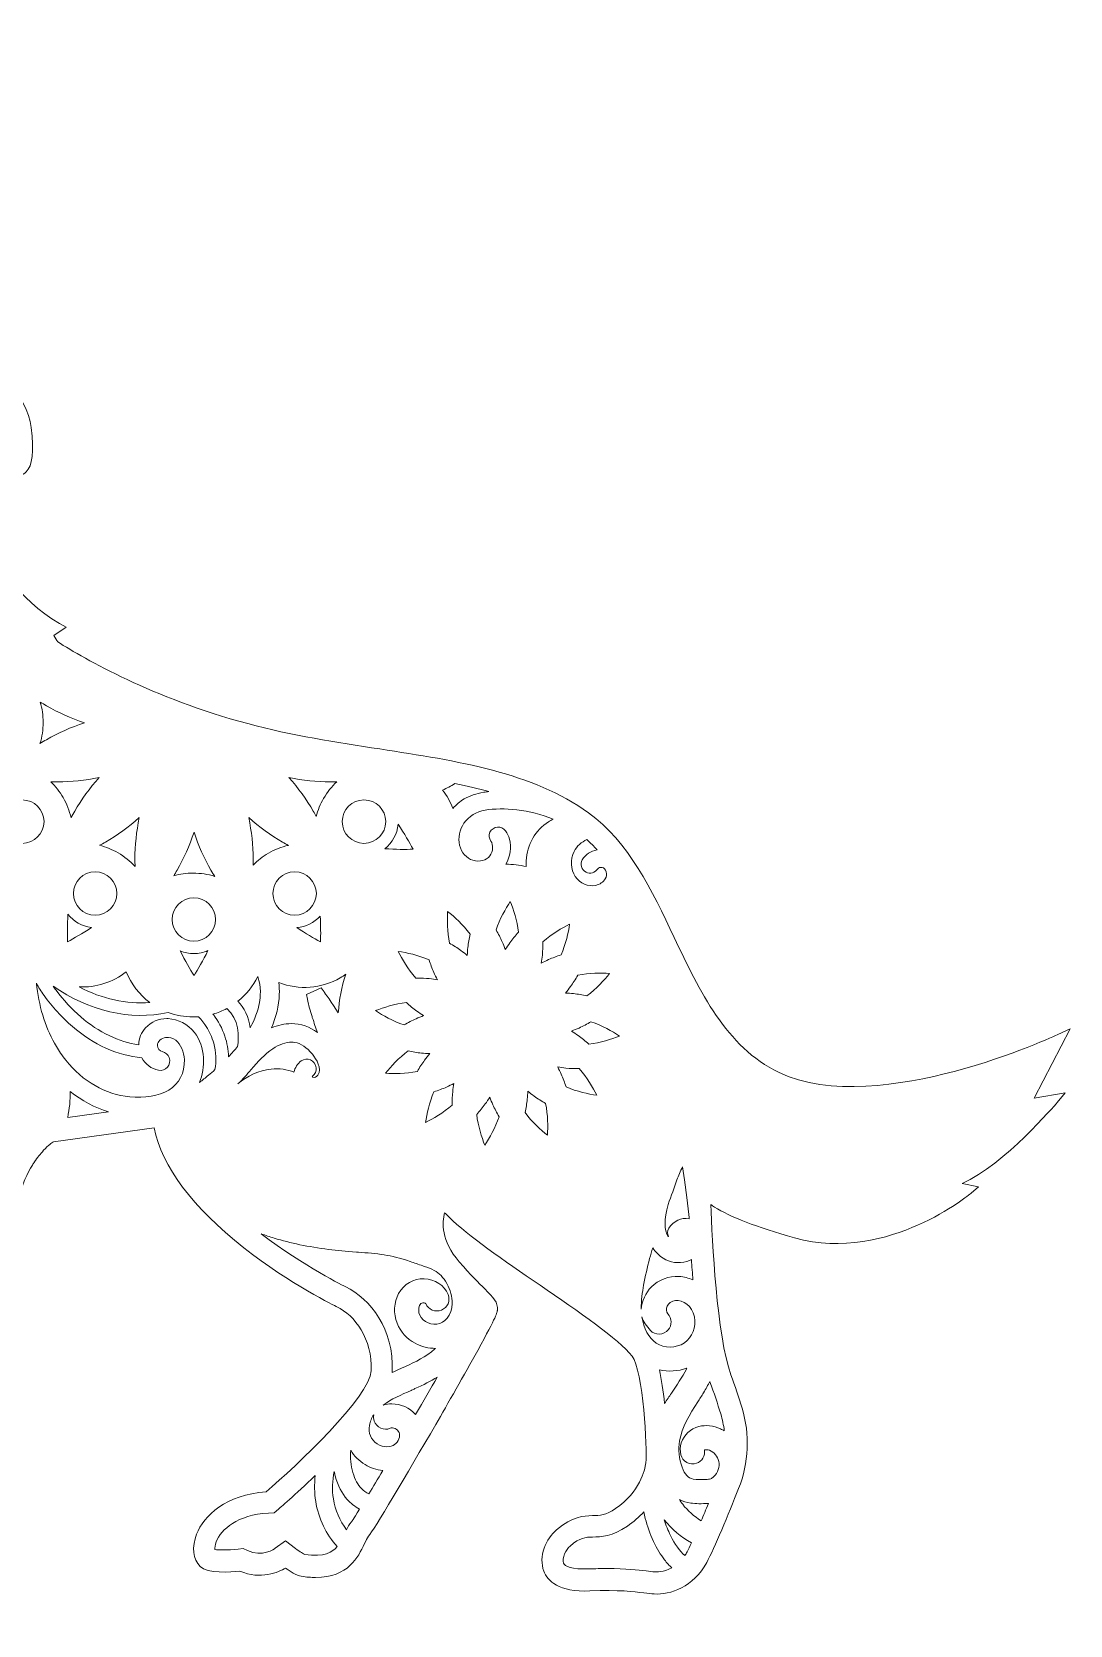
# Model space of a CAD drawing. Header units: millimetres. Extents: x -1097 to 2242, y 80 to 623.
# Drawn here: x 1356 to 1691, y 109 to 623 of the extents above; entities that cross this region are included whole.
import ezdxf

# ---------------------------------------------------------------- set-up
doc = ezdxf.new("R2010")
doc.units = ezdxf.units.MM
doc.header["$MEASUREMENT"] = 0
doc.layers.add('Layer 6', color=7, linetype='Continuous')

msp = doc.modelspace()

# ---------------------------------------------------------------- linework, layer by layer
at = {"layer": 'Layer 6', "lineweight": 0}
for points, knots in [([(1690.78, 301.53), (1690.78, 301.53), (1686.77, 299.65), (1686.77, 299.65), (1686.62, 299.58), (1671.9, 292.69), (1653.46, 287.8), (1636.59, 283.32), (1613.08, 279.64), (1596.86, 287.5), (1579.96, 295.69), (1571.45, 313.64), (1563.21, 330.99), (1556.03, 346.12), (1548.61, 361.77), (1535.62, 371.13), (1517.55, 384.16), (1493.66, 387.82), (1468.36, 391.7), (1454.49, 393.83), (1440.14, 396.03), (1425.84, 399.86), (1395.17, 408.09), (1373.27, 420.72), (1364.68, 426.19), (1364.2, 426.86), (1363.76, 427.56), (1363.37, 428.3), (1363.37, 428.3), (1367.31, 430.99), (1367.31, 430.99), (1367.31, 430.99), (1365.24, 432.18), (1365.24, 432.18), (1351.81, 439.88), (1343.99, 452.54), (1339.57, 463.03), (1339.57, 463.03), (1338.6, 465.44), (1338.6, 465.44), (1338.38, 465.99), (1338.18, 466.53), (1337.99, 467.06), (1334.92, 475.48), (1333.6, 482.96), (1333.08, 486.79), (1337.66, 484.53), (1346.88, 480.11), (1349.92, 479.7), (1351.81, 479.45), (1353.33, 479.88), (1354.44, 480.98), (1356.54, 483.06), (1357.04, 487.46), (1356.06, 495.25), (1354.77, 505.61), (1344.46, 516.05), (1338.29, 522.28), (1337.1, 523.49), (1336.07, 524.53), (1335.37, 525.31), (1333.9, 526.96), (1334.38, 530.95), (1334.99, 536.01), (1335.81, 542.81), (1336.84, 551.28), (1334.21, 560.65), (1333.28, 563.97), (1328.94, 567.8), (1324.35, 571.85), (1321.06, 574.75), (1317.33, 578.04), (1316.86, 579.73), (1316.42, 581.32), (1318.09, 589.55), (1319.43, 596.16), (1322.93, 613.41), (1323.59, 618.65), (1321.23, 620.1), (1316.83, 622.81), (1299.78, 617.2), (1295.8, 615.67), (1290.68, 613.7), (1285.1, 603.87), (1282.48, 597.8), (1282.48, 597.8), (1279.47, 606.66), (1279.47, 606.66), (1279.47, 606.66), (1278.92, 606.94), (1278.92, 606.94), (1278.47, 607.16), (1276.61, 607.84), (1271.58, 607.08), (1265.83, 606.22), (1260.1, 598.6), (1256.98, 587.67), (1255.51, 582.53), (1255.27, 573.77), (1255.03, 565.29), (1254.79, 556.3), (1254.53, 547.01), (1252.83, 542.99), (1252.24, 541.6), (1251.95, 540.56), (1251.69, 539.63), (1250.42, 535.09), (1249.5, 531.82), (1209.49, 488.9), (1198.44, 477.05), (1190.08, 463.57), (1184.63, 448.83), (1180.27, 437.04), (1177.75, 424.42), (1177.15, 411.34), (1176.13, 389.06), (1180.95, 373.34), (1181.15, 372.69), (1181.15, 372.69), (1182.41, 368.66), (1182.41, 368.66), (1182.41, 368.66), (1184.73, 374.46), (1184.73, 374.46), (1187.33, 357.09), (1195.31, 341.58), (1201.92, 331.2), (1209.87, 318.7), (1217.37, 310.96), (1217.69, 310.64), (1217.69, 310.64), (1219.55, 308.74), (1219.55, 308.74), (1219.55, 308.74), (1221.01, 314.4), (1221.01, 314.4), (1226.88, 298.82), (1245.8, 248.94), (1252.11, 235.69), (1255.1, 229.41), (1257.86, 214.81), (1259.7, 195.63), (1261.24, 179.58), (1261.44, 167.34), (1260.94, 164.22), (1250.16, 163.97), (1238.79, 159.42), (1238.17, 147.27), (1237.9, 142.05), (1241.23, 140.65), (1243.9, 139.53), (1245.25, 138.97), (1246.64, 138.38), (1247.72, 137.36), (1253.94, 131.41), (1262.13, 133.39), (1264.28, 134.05), (1270.65, 131.98), (1276.28, 132.4), (1281.04, 135.29), (1281.11, 135.34), (1281.19, 135.38), (1281.26, 135.43), (1278.67, 128.97), (1280.63, 123.09), (1283.41, 119.74), (1285.88, 116.76), (1289.24, 115.34), (1292.25, 115.9), (1296.87, 110.06), (1305.57, 111.96), (1308.79, 112.93), (1309.96, 111.25), (1312.19, 109.32), (1315.43, 109.32), (1315.9, 109.32), (1316.4, 109.37), (1316.91, 109.45), (1323.12, 110.52), (1333.34, 115.97), (1334.34, 126.07), (1335.12, 133.87), (1334.64, 149.72), (1334.21, 163.7), (1333.89, 174.49), (1333.58, 184.67), (1334, 187.54), (1334.77, 192.69), (1340.25, 205.51), (1342.42, 210.44), (1342.65, 210.25), (1342.87, 210.06), (1343.09, 209.86), (1343.11, 209.88), (1343.13, 209.89), (1343.15, 209.9), (1343.15, 209.9), (1345.86, 207.45), (1345.86, 207.45), (1345.86, 207.45), (1346.16, 210.41), (1346.16, 210.41), (1346.18, 210.63), (1348.42, 232.52), (1352.07, 246.87), (1353.21, 251.38), (1354.83, 254.9), (1356.49, 257.61), (1356.7, 257.91), (1356.9, 258.21), (1357.11, 258.51), (1357.09, 258.5), (1357.07, 258.5), (1357.05, 258.5), (1357.56, 259.27), (1358.07, 259.96), (1358.56, 260.59), (1359.1, 261.13), (1359.61, 261.73), (1360.11, 262.38), (1361.6, 263.96), (1362.81, 264.82), (1363.28, 265.13), (1363.28, 265.13), (1395.73, 269.59), (1395.73, 269.59), (1398.25, 257.04), (1407.95, 244.06), (1424.59, 230.97), (1439.63, 219.15), (1454.4, 212), (1454.55, 211.93), (1460.38, 209.13), (1466.05, 201.67), (1465.59, 191.29), (1465.21, 182.8), (1441.43, 160.58), (1431.8, 152.3), (1418.81, 151.33), (1411.7, 144.62), (1409.36, 138.6), (1407.79, 134.55), (1408.23, 130.58), (1410.5, 128.23), (1412.81, 125.84), (1420.44, 126.42), (1423.35, 126.74), (1429.93, 123.78), (1435.79, 126.42), (1438.03, 127.7), (1439.3, 126.79), (1441.59, 125.28), (1443.08, 125.06), (1444.75, 124.81), (1446.27, 124.7), (1447.66, 124.7), (1458.3, 124.7), (1461.42, 131.3), (1463.37, 135.43), (1463.89, 136.52), (1464.33, 137.45), (1464.77, 137.97), (1466.3, 139.78), (1477.2, 158.1), (1486.42, 174.03), (1490.2, 180.56), (1495.61, 189.99), (1499.93, 197.84), (1506.15, 209.16), (1506.22, 210.12), (1506.26, 210.7), (1506.45, 213.48), (1505.12, 214.8), (1502.2, 217.68), (1500.3, 219.56), (1497.7, 222.13), (1494, 226.41), (1488.08, 233.27), (1488.44, 239.15), (1489.29, 242.22), (1489.76, 241.74), (1490.25, 241.28), (1490.74, 240.82), (1496.8, 234.76), (1508.13, 227), (1520.01, 218.86), (1532.43, 210.35), (1545.28, 201.55), (1549.68, 196), (1553.26, 191.48), (1554.57, 165.9), (1554.08, 161.66), (1553.77, 159.06), (1552.2, 152.39), (1544.3, 146.86), (1541.27, 144.74), (1539.26, 144.68), (1536.92, 144.61), (1533.94, 144.53), (1530.57, 144.43), (1525.36, 140.09), (1521.98, 137.27), (1519.44, 131.36), (1521.23, 126.72), (1522.43, 123.59), (1525.97, 119.94), (1536.05, 120.34), (1545.56, 120.71), (1550.15, 120.14), (1553.5, 119.72), (1554.69, 119.57), (1555.72, 119.45), (1556.77, 119.38), (1561.93, 119.06), (1569.48, 121.53), (1573.74, 129.56), (1576.19, 134.16), (1580.66, 145.03), (1583.98, 153.33), (1587.28, 161.58), (1587.68, 170.8), (1585.1, 179.29), (1584.06, 182.72), (1582.85, 186.33), (1581.51, 190.01), (1576.97, 202.43), (1575.45, 233.65), (1575.04, 244.9), (1575.39, 244.64), (1575.79, 244.37), (1576.22, 244.08), (1581.16, 240.92), (1589.83, 237.58), (1602, 234.15), (1617.41, 229.8), (1632.06, 233.96), (1641.64, 238.22), (1651.97, 242.8), (1658.61, 248.33), (1658.88, 248.57), (1658.88, 248.57), (1661.31, 250.61), (1661.31, 250.61), (1661.31, 250.61), (1655.98, 251.61), (1655.98, 251.61), (1669.84, 257.99), (1685.81, 276.84), (1686.57, 277.75), (1686.57, 277.75), (1689.2, 280.86), (1689.2, 280.86), (1689.2, 280.86), (1679.22, 279.2), (1679.22, 279.2), (1679.22, 279.2), (1690.78, 301.53), (1690.78, 301.53)], [0, 0, 0, 0, 1, 1, 1, 2, 2, 2, 3, 3, 3, 4, 4, 4, 5, 5, 5, 6, 6, 6, 7, 7, 7, 8, 8, 8, 9, 9, 9, 10, 10, 10, 11, 11, 11, 12, 12, 12, 13, 13, 13, 14, 14, 14, 15, 15, 15, 16, 16, 16, 17, 17, 17, 18, 18, 18, 19, 19, 19, 20, 20, 20, 21, 21, 21, 22, 22, 22, 23, 23, 23, 24, 24, 24, 25, 25, 25, 26, 26, 26, 27, 27, 27, 28, 28, 28, 29, 29, 29, 30, 30, 30, 31, 31, 31, 32, 32, 32, 33, 33, 33, 34, 34, 34, 35, 35, 35, 36, 36, 36, 37, 37, 37, 38, 38, 38, 39, 39, 39, 40, 40, 40, 41, 41, 41, 42, 42, 42, 43, 43, 43, 44, 44, 44, 45, 45, 45, 46, 46, 46, 47, 47, 47, 48, 48, 48, 49, 49, 49, 50, 50, 50, 51, 51, 51, 52, 52, 52, 53, 53, 53, 54, 54, 54, 55, 55, 55, 56, 56, 56, 57, 57, 57, 58, 58, 58, 59, 59, 59, 60, 60, 60, 61, 61, 61, 62, 62, 62, 63, 63, 63, 64, 64, 64, 65, 65, 65, 66, 66, 66, 67, 67, 67, 68, 68, 68, 69, 69, 69, 70, 70, 70, 71, 71, 71, 72, 72, 72, 73, 73, 73, 74, 74, 74, 75, 75, 75, 76, 76, 76, 77, 77, 77, 78, 78, 78, 79, 79, 79, 80, 80, 80, 81, 81, 81, 82, 82, 82, 83, 83, 83, 84, 84, 84, 85, 85, 85, 86, 86, 86, 87, 87, 87, 88, 88, 88, 89, 89, 89, 90, 90, 90, 91, 91, 91, 92, 92, 92, 93, 93, 93, 94, 94, 94, 95, 95, 95, 96, 96, 96, 97, 97, 97, 98, 98, 98, 99, 99, 99, 100, 100, 100, 101, 101, 101, 102, 102, 102, 103, 103, 103, 104, 104, 104, 105, 105, 105, 106, 106, 106, 107, 107, 107, 108, 108, 108, 109, 109, 109, 110, 110, 110, 111, 111, 111, 112, 112, 112, 113, 113, 113, 114, 114, 114, 115, 115, 115, 116, 116, 116, 117, 117, 117, 118, 118, 118, 119, 119, 119, 119]), ([(1359.02, 406.81), (1359.68, 406.39), (1360.35, 405.99), (1361.01, 405.61), (1364.78, 403.43), (1368.9, 401.6), (1373.28, 400.14), (1368.9, 398.69), (1364.78, 396.86), (1361.01, 394.68), (1360.31, 394.28), (1359.62, 393.86), (1358.92, 393.42), (1359.61, 395.62), (1359.95, 397.91), (1359.95, 400.27), (1359.95, 402.52), (1359.64, 404.7), (1359.02, 406.81)], [0, 0, 0, 0, 1, 1, 1, 2, 2, 2, 3, 3, 3, 4, 4, 4, 5, 5, 5, 6, 6, 6, 6]), ([(1370.11, 371.65), (1369.71, 370.94), (1369.31, 370.23), (1368.93, 369.5), (1368.42, 371.77), (1367.57, 373.96), (1366.37, 376.03), (1365.27, 377.94), (1363.93, 379.65), (1362.37, 381.15), (1363.14, 381.12), (1363.9, 381.11), (1364.65, 381.11), (1369, 381.11), (1373.48, 381.58), (1378, 382.51), (1374.94, 379.06), (1372.29, 375.42), (1370.11, 371.65)], [0, 0, 0, 0, 1, 1, 1, 2, 2, 2, 3, 3, 3, 4, 4, 4, 5, 5, 5, 6, 6, 6, 6]), ([(1452.45, 381.11), (1453.14, 381.11), (1453.84, 381.12), (1454.55, 381.15), (1452.89, 379.6), (1451.46, 377.8), (1450.3, 375.78), (1449.23, 373.94), (1448.44, 371.99), (1447.92, 369.96), (1447.61, 370.53), (1447.3, 371.1), (1446.98, 371.65), (1444.8, 375.42), (1442.16, 379.06), (1439.09, 382.51), (1443.61, 381.58), (1448.09, 381.11), (1452.45, 381.11)], [0, 0, 0, 0, 1, 1, 1, 2, 2, 2, 3, 3, 3, 4, 4, 4, 5, 5, 5, 6, 6, 6, 6]), ([(1492.6, 380.55), (1496.58, 379.73), (1500.21, 378.87), (1503.57, 377.95), (1502.99, 377.9), (1502.43, 377.83), (1501.88, 377.74), (1499.44, 377.37), (1497.37, 376.66), (1495.56, 375.58), (1494.23, 374.78), (1492.99, 373.75), (1491.95, 372.56), (1491.12, 374.68), (1489.99, 376.68), (1488.6, 378.47), (1490, 379.03), (1491.34, 379.72), (1492.6, 380.55)], [0, 0, 0, 0, 1, 1, 1, 2, 2, 2, 3, 3, 3, 4, 4, 4, 5, 5, 5, 6, 6, 6, 6]), ([(1353.22, 361.28), (1349.36, 361.28), (1346.22, 364.42), (1346.22, 368.28), (1346.22, 372.14), (1349.36, 375.28), (1353.22, 375.28), (1357.08, 375.28), (1360.22, 372.14), (1360.22, 368.28), (1360.22, 364.42), (1357.08, 361.28), (1353.22, 361.28)], [0, 0, 0, 0, 1, 1, 1, 2, 2, 2, 3, 3, 3, 4, 4, 4, 4]), ([(1463.3, 375.28), (1467.16, 375.28), (1470.3, 372.14), (1470.3, 368.28), (1470.3, 364.42), (1467.16, 361.28), (1463.3, 361.28), (1459.44, 361.28), (1456.3, 364.42), (1456.3, 368.28), (1456.3, 372.14), (1459.44, 375.28), (1463.3, 375.28)], [0, 0, 0, 0, 1, 1, 1, 2, 2, 2, 3, 3, 3, 4, 4, 4, 4]), ([(1494.11, 360.71), (1493.54, 363.06), (1494.06, 365.71), (1495.51, 367.78), (1497.09, 370.04), (1499.44, 371.5), (1502.31, 371.98), (1505.28, 372.48), (1508.74, 372.51), (1512.57, 372.06), (1516.54, 371.59), (1520.46, 370.6), (1524.26, 369.1), (1523.73, 368.84), (1523.22, 368.56), (1522.73, 368.24), (1518.54, 365.59), (1515.86, 360.88), (1515.58, 355.65), (1515.54, 355.05), (1515.55, 354.44), (1515.59, 353.83), (1513.4, 354.23), (1511.19, 354.49), (1508.98, 354.61), (1510.46, 357.03), (1510.91, 359.98), (1510.14, 362.68), (1509.89, 363.6), (1509.45, 364.51), (1508.88, 365.32), (1508.29, 366.17), (1507.33, 366.62), (1506.31, 366.54), (1505.27, 366.44), (1504.32, 365.78), (1503.88, 364.84), (1503.46, 363.92), (1503.56, 362.87), (1504.15, 362.03), (1505.05, 360.74), (1504.92, 358.69), (1503.84, 357.25), (1502.71, 355.75), (1500.58, 355.19), (1498.41, 355.84), (1496.31, 356.46), (1494.71, 358.28), (1494.11, 360.71)], [0, 0, 0, 0, 1, 1, 1, 2, 2, 2, 3, 3, 3, 4, 4, 4, 5, 5, 5, 6, 6, 6, 7, 7, 7, 8, 8, 8, 9, 9, 9, 10, 10, 10, 11, 11, 11, 12, 12, 12, 13, 13, 13, 14, 14, 14, 15, 15, 15, 16, 16, 16, 16]), ([(1380.05, 361.71), (1383.82, 363.89), (1387.47, 366.54), (1390.91, 369.6), (1389.98, 365.08), (1389.51, 360.6), (1389.51, 356.25), (1389.51, 355.45), (1389.53, 354.65), (1389.56, 353.83), (1387.98, 355.56), (1386.14, 357.04), (1384.06, 358.24), (1382.18, 359.32), (1380.19, 360.13), (1378.13, 360.65), (1378.78, 360.99), (1379.42, 361.35), (1380.05, 361.71)], [0, 0, 0, 0, 1, 1, 1, 2, 2, 2, 3, 3, 3, 4, 4, 4, 5, 5, 5, 6, 6, 6, 6]), ([(1403.08, 352.61), (1405.26, 356.38), (1407.09, 360.49), (1408.55, 364.87), (1410, 360.5), (1411.83, 356.38), (1414.01, 352.61), (1414.39, 351.95), (1414.79, 351.28), (1415.21, 350.62), (1412.98, 351.32), (1410.66, 351.68), (1408.26, 351.68), (1406.12, 351.68), (1404.03, 351.39), (1402.01, 350.82), (1402.38, 351.42), (1402.74, 352.01), (1403.08, 352.61)], [0, 0, 0, 0, 1, 1, 1, 2, 2, 2, 3, 3, 3, 4, 4, 4, 5, 5, 5, 6, 6, 6, 6]), ([(1437.05, 361.71), (1437.68, 361.34), (1438.32, 360.99), (1438.98, 360.64), (1436.73, 360.13), (1434.56, 359.28), (1432.51, 358.1), (1430.67, 357.04), (1429.01, 355.75), (1427.55, 354.26), (1427.57, 354.92), (1427.58, 355.58), (1427.58, 356.25), (1427.58, 360.6), (1427.11, 365.08), (1426.18, 369.6), (1429.63, 366.54), (1433.27, 363.89), (1437.05, 361.71)], [0, 0, 0, 0, 1, 1, 1, 2, 2, 2, 3, 3, 3, 4, 4, 4, 5, 5, 5, 6, 6, 6, 6]), ([(1474.27, 367.45), (1476.35, 364.39), (1477.96, 361.6), (1479.11, 359.4), (1476.71, 359.31), (1473.58, 359.3), (1469.99, 359.55), (1472.44, 361.43), (1474.03, 364.3), (1474.27, 367.45)], [0, 0, 0, 0, 1, 1, 1, 2, 2, 2, 3, 3, 3, 3]), ([(1530.98, 358.64), (1531.84, 360.37), (1533.36, 361.77), (1535.13, 362.47), (1536.25, 361.44), (1537.33, 360.35), (1538.39, 359.17), (1536.43, 358.82), (1534.68, 357.68), (1533.62, 355.99), (1533.21, 355.34), (1533.1, 354.56), (1533.32, 353.79), (1533.55, 352.99), (1534.12, 352.3), (1534.84, 351.95), (1536.19, 351.29), (1537.76, 351.77), (1538.59, 353.09), (1538.82, 353.45), (1539.51, 353.59), (1540.01, 353.5), (1540.62, 353.39), (1541.12, 352.86), (1541.35, 352.07), (1541.35, 352.07), (1541.35, 352.07), (1541.35, 352.07), (1541.57, 351.32), (1541.46, 350.58), (1541.04, 349.86), (1540.43, 348.84), (1539.23, 348.01), (1537.98, 347.74), (1535.56, 347.22), (1532.84, 348.38), (1531.38, 350.57), (1529.85, 352.88), (1529.69, 356.04), (1530.98, 358.64)], [0, 0, 0, 0, 1, 1, 1, 2, 2, 2, 3, 3, 3, 4, 4, 4, 5, 5, 5, 6, 6, 6, 7, 7, 7, 8, 8, 8, 9, 9, 9, 10, 10, 10, 11, 11, 11, 12, 12, 12, 13, 13, 13, 13]), ([(1369.68, 345.11), (1369.68, 348.97), (1372.82, 352.11), (1376.68, 352.11), (1380.54, 352.11), (1383.68, 348.97), (1383.68, 345.11), (1383.68, 341.25), (1380.54, 338.11), (1376.68, 338.11), (1372.82, 338.11), (1369.68, 341.25), (1369.68, 345.11)], [0, 0, 0, 0, 1, 1, 1, 2, 2, 2, 3, 3, 3, 4, 4, 4, 4]), ([(1440.96, 338.11), (1437.1, 338.11), (1433.96, 341.25), (1433.96, 345.11), (1433.96, 348.97), (1437.1, 352.11), (1440.96, 352.11), (1444.82, 352.11), (1447.96, 348.97), (1447.96, 345.11), (1447.96, 341.25), (1444.82, 338.11), (1440.96, 338.11)], [0, 0, 0, 0, 1, 1, 1, 2, 2, 2, 3, 3, 3, 4, 4, 4, 4]), ([(1408.5, 343.73), (1412.36, 343.73), (1415.5, 340.59), (1415.5, 336.73), (1415.5, 332.87), (1412.36, 329.73), (1408.5, 329.73), (1404.64, 329.73), (1401.5, 332.87), (1401.5, 336.73), (1401.5, 340.59), (1404.64, 343.73), (1408.5, 343.73)], [0, 0, 0, 0, 1, 1, 1, 2, 2, 2, 3, 3, 3, 4, 4, 4, 4]), ([(1496.76, 327.75), (1496.67, 326.89), (1496.61, 326.01), (1496.58, 325.12), (1495.9, 325.69), (1495.21, 326.24), (1494.51, 326.75), (1493.36, 327.58), (1492.13, 328.37), (1490.84, 329.08), (1490.09, 332.88), (1490.06, 336.52), (1490.25, 339.32), (1492.46, 337.59), (1495.15, 335.14), (1497.48, 332.04), (1497.15, 330.61), (1496.91, 329.17), (1496.76, 327.75)], [0, 0, 0, 0, 1, 1, 1, 2, 2, 2, 3, 3, 3, 4, 4, 4, 5, 5, 5, 6, 6, 6, 6]), ([(1510.29, 329.26), (1509.78, 328.56), (1509.29, 327.83), (1508.82, 327.07), (1508.52, 327.91), (1508.19, 328.72), (1507.84, 329.52), (1507.26, 330.8), (1506.59, 332.09), (1505.83, 333.36), (1507.08, 337.04), (1508.88, 340.2), (1510.44, 342.54), (1511.49, 339.93), (1512.59, 336.46), (1513.05, 332.62), (1512.05, 331.54), (1511.12, 330.41), (1510.29, 329.26)], [0, 0, 0, 0, 1, 1, 1, 2, 2, 2, 3, 3, 3, 4, 4, 4, 5, 5, 5, 6, 6, 6, 6]), ([(1375.49, 334.18), (1372.56, 332.21), (1369.9, 330.68), (1367.8, 329.58), (1367.72, 331.92), (1367.7, 334.96), (1367.94, 338.44), (1369.75, 336.07), (1372.47, 334.51), (1375.49, 334.18)], [0, 0, 0, 0, 1, 1, 1, 2, 2, 2, 3, 3, 3, 3]), ([(1449.19, 337.83), (1449.39, 334.58), (1449.37, 331.76), (1449.29, 329.57), (1447.2, 330.67), (1444.56, 332.19), (1441.65, 334.14), (1444.56, 334.32), (1447.28, 335.68), (1449.19, 337.83)], [0, 0, 0, 0, 1, 1, 1, 2, 2, 2, 3, 3, 3, 3]), ([(1520.39, 322.64), (1520.55, 323.52), (1520.67, 324.39), (1520.76, 325.25), (1520.91, 326.66), (1520.97, 328.12), (1520.95, 329.59), (1523.87, 332.14), (1527.01, 333.99), (1529.53, 335.23), (1529.14, 332.45), (1528.35, 328.9), (1526.83, 325.33), (1525.41, 324.89), (1524.04, 324.38), (1522.76, 323.81), (1521.96, 323.45), (1521.17, 323.07), (1520.39, 322.64)], [0, 0, 0, 0, 1, 1, 1, 2, 2, 2, 3, 3, 3, 4, 4, 4, 5, 5, 5, 6, 6, 6, 6]), ([(1413.01, 326.7), (1411.42, 323.44), (1409.84, 320.71), (1408.55, 318.66), (1407.26, 320.7), (1405.69, 323.4), (1404.11, 326.64), (1405.48, 326.04), (1406.97, 325.73), (1408.5, 325.73), (1410.07, 325.73), (1411.6, 326.06), (1413.01, 326.7)], [0, 0, 0, 0, 1, 1, 1, 2, 2, 2, 3, 3, 3, 4, 4, 4, 4]), ([(1485.79, 319.68), (1485.79, 319.68), (1485.79, 319.68), (1485.79, 319.68), (1486.15, 318.89), (1486.54, 318.1), (1486.96, 317.32), (1486.08, 317.48), (1485.21, 317.6), (1484.35, 317.69), (1483.14, 317.82), (1481.89, 317.88), (1480.64, 317.88), (1480.43, 317.88), (1480.21, 317.88), (1480, 317.87), (1477.45, 320.79), (1475.6, 323.93), (1474.36, 326.45), (1477.14, 326.05), (1480.7, 325.27), (1484.28, 323.75), (1484.71, 322.34), (1485.22, 320.97), (1485.79, 319.68)], [0, 0, 0, 0, 1, 1, 1, 2, 2, 2, 3, 3, 3, 4, 4, 4, 5, 5, 5, 6, 6, 6, 7, 7, 7, 8, 8, 8, 8]), ([(1394.3, 310.01), (1386.83, 309.4), (1378.95, 311.13), (1371.5, 315.01), (1376.96, 314.77), (1382.36, 316.47), (1386.74, 319.92), (1388.31, 315.97), (1390.93, 312.55), (1394.3, 310.01)], [0, 0, 0, 0, 1, 1, 1, 2, 2, 2, 3, 3, 3, 3]), ([(1457.42, 319.08), (1456.11, 315.03), (1455.31, 310.87), (1455.03, 306.63), (1453.08, 309.8), (1450.57, 313.2), (1450.42, 313.39), (1450.42, 313.39), (1449.47, 314.68), (1449.47, 314.68), (1449.47, 314.68), (1444.77, 312.61), (1444.77, 312.61), (1444.77, 312.61), (1445.07, 311.04), (1445.07, 311.04), (1445.45, 309.07), (1446.02, 307.23), (1446.58, 305.44), (1446.58, 305.44), (1446.66, 305.2), (1446.66, 305.2), (1447.25, 303.37), (1447.77, 301.81), (1448.33, 300.28), (1445.86, 302.18), (1442.97, 303.18), (1439.85, 303.18), (1437.73, 303.18), (1435.56, 302.7), (1433.47, 301.79), (1435.04, 305.38), (1435.9, 308.99), (1436.03, 312.57), (1436.08, 313.87), (1436.02, 315.15), (1435.84, 316.39), (1442.32, 313.91), (1449.61, 314.46), (1455.68, 317.97), (1456.28, 318.31), (1456.86, 318.68), (1457.42, 319.08)], [0, 0, 0, 0, 1, 1, 1, 2, 2, 2, 3, 3, 3, 4, 4, 4, 5, 5, 5, 6, 6, 6, 7, 7, 7, 8, 8, 8, 9, 9, 9, 10, 10, 10, 11, 11, 11, 12, 12, 12, 13, 13, 13, 14, 14, 14, 14]), ([(1532.15, 318.76), (1535.96, 319.52), (1539.6, 319.55), (1542.4, 319.36), (1540.67, 317.16), (1538.21, 314.47), (1535.11, 312.14), (1533.68, 312.46), (1532.24, 312.7), (1530.82, 312.85), (1529.96, 312.94), (1529.08, 313), (1528.19, 313.03), (1528.77, 313.7), (1529.31, 314.4), (1529.82, 315.1), (1530.66, 316.25), (1531.44, 317.48), (1532.15, 318.76)], [0, 0, 0, 0, 1, 1, 1, 2, 2, 2, 3, 3, 3, 4, 4, 4, 5, 5, 5, 6, 6, 6, 6]), ([(1400.38, 281.77), (1397.13, 279.92), (1392.68, 279.15), (1387.83, 279.61), (1380.03, 280.33), (1372.72, 284.52), (1367.24, 291.39), (1366.67, 292.1), (1366.11, 292.87), (1365.55, 293.69), (1365.13, 294.44), (1364.68, 295.15), (1364.2, 295.8), (1360.96, 301.25), (1358.85, 307.67), (1357.92, 314.89), (1357.86, 315.32), (1357.81, 315.75), (1357.76, 316.19), (1358.44, 314.92), (1359.26, 313.62), (1360.22, 312.28), (1362.9, 308.55), (1365.99, 305.18), (1369.38, 302.25), (1376.2, 296.39), (1383.92, 292.9), (1391.74, 292.16), (1392.86, 290.07), (1394.79, 288.62), (1397.11, 288.16), (1398.19, 287.95), (1399.25, 288.31), (1399.96, 289.11), (1400.69, 289.95), (1400.93, 291.16), (1400.57, 292.21), (1400.23, 293.22), (1399.38, 293.95), (1398.3, 294.16), (1397.43, 294.34), (1396.79, 295.18), (1396.77, 296.18), (1396.74, 297.45), (1398.09, 298.45), (1399.4, 298.68), (1400.61, 298.89), (1401.68, 298.61), (1402.66, 297.81), (1404.22, 296.55), (1405.37, 294), (1405.46, 291.63), (1405.61, 287.3), (1403.76, 283.7), (1400.38, 281.77)], [0, 0, 0, 0, 1, 1, 1, 2, 2, 2, 3, 3, 3, 4, 4, 4, 5, 5, 5, 6, 6, 6, 7, 7, 7, 8, 8, 8, 9, 9, 9, 10, 10, 10, 11, 11, 11, 12, 12, 12, 13, 13, 13, 14, 14, 14, 15, 15, 15, 16, 16, 16, 17, 17, 17, 18, 18, 18, 18]), ([(1415.29, 288.35), (1414.61, 287.74), (1413.89, 287.13), (1413.16, 286.52), (1412.23, 285.75), (1411.28, 284.97), (1410.32, 284.22), (1412.15, 288.92), (1412.38, 295.65), (1408.67, 300.35), (1406.58, 302.98), (1403.44, 304.64), (1400.25, 304.79), (1400.1, 304.79), (1399.96, 304.8), (1399.81, 304.8), (1397.19, 304.8), (1394.77, 303.76), (1392.95, 301.84), (1391.55, 300.37), (1390.77, 298.43), (1390.73, 296.39), (1384.31, 297.28), (1377.88, 300.37), (1372.07, 305.37), (1369.17, 307.87), (1366.5, 310.75), (1364.11, 313.94), (1363.77, 314.4), (1363.44, 314.85), (1363.14, 315.29), (1374.59, 307.23), (1388.11, 304.06), (1400.19, 306.78), (1402.78, 305.82), (1405.49, 305.34), (1408.26, 305.34), (1408.8, 305.34), (1409.37, 305.36), (1409.94, 305.4), (1411.01, 304.45), (1411.94, 303.02), (1412.46, 302.23), (1413.52, 300.62), (1414.33, 298.81), (1414.88, 296.85), (1415.65, 294.09), (1415.79, 291.16), (1415.29, 288.35)], [0, 0, 0, 0, 1, 1, 1, 2, 2, 2, 3, 3, 3, 4, 4, 4, 5, 5, 5, 6, 6, 6, 7, 7, 7, 8, 8, 8, 9, 9, 9, 10, 10, 10, 11, 11, 11, 12, 12, 12, 13, 13, 13, 14, 14, 14, 15, 15, 15, 16, 16, 16, 16]), ([(1429.08, 318.34), (1430.32, 315.14), (1429.91, 311.58), (1429.62, 310.03), (1429.13, 307.29), (1428.14, 304.55), (1426.66, 301.83), (1426.15, 305.34), (1424.78, 308.29), (1422.66, 310.38), (1425.38, 312.54), (1427.56, 315.25), (1429.08, 318.34)], [0, 0, 0, 0, 1, 1, 1, 2, 2, 2, 3, 3, 3, 4, 4, 4, 4]), ([(1467.05, 307.36), (1469.65, 308.41), (1473.13, 309.51), (1476.98, 309.98), (1478.06, 308.98), (1479.18, 308.05), (1480.33, 307.22), (1481.03, 306.71), (1481.77, 306.22), (1482.52, 305.75), (1481.68, 305.45), (1480.87, 305.12), (1480.07, 304.77), (1478.79, 304.19), (1477.49, 303.52), (1476.22, 302.76), (1472.55, 304.01), (1469.38, 305.8), (1467.05, 307.36)], [0, 0, 0, 0, 1, 1, 1, 2, 2, 2, 3, 3, 3, 4, 4, 4, 5, 5, 5, 6, 6, 6, 6]), ([(1419.67, 292.52), (1419.59, 294.76), (1419.2, 296.97), (1418.49, 299.12), (1417.64, 301.66), (1416.36, 304.06), (1414.77, 306.07), (1414.72, 306.13), (1414.68, 306.18), (1414.63, 306.24), (1416.17, 306.68), (1417.66, 307.29), (1419.08, 308.04), (1423.2, 304.82), (1422.96, 298.67), (1422.6, 295.83), (1421.69, 294.71), (1420.72, 293.62), (1419.67, 292.52)], [0, 0, 0, 0, 1, 1, 1, 2, 2, 2, 3, 3, 3, 4, 4, 4, 5, 5, 5, 6, 6, 6, 6]), ([(1535.68, 296.57), (1534.6, 297.57), (1533.48, 298.5), (1532.33, 299.33), (1531.63, 299.84), (1530.89, 300.33), (1530.14, 300.79), (1530.97, 301.09), (1531.79, 301.42), (1532.58, 301.77), (1533.87, 302.35), (1535.16, 303.02), (1536.43, 303.79), (1540.11, 302.54), (1543.28, 300.74), (1545.61, 299.18), (1543.01, 298.14), (1539.53, 297.03), (1535.68, 296.57)], [0, 0, 0, 0, 1, 1, 1, 2, 2, 2, 3, 3, 3, 4, 4, 4, 5, 5, 5, 6, 6, 6, 6]), ([(1422.69, 283.77), (1424.21, 285.22), (1425.59, 286.81), (1426.93, 288.35), (1429.16, 290.91), (1431.26, 293.32), (1433.9, 295.07), (1436, 296.46), (1438.13, 297.2), (1440.03, 297.2), (1440.36, 297.2), (1440.68, 297.18), (1440.99, 297.13), (1442.97, 296.85), (1444.88, 295.56), (1446.69, 293.3), (1447.96, 291.71), (1449.88, 288.73), (1448.45, 286.56), (1448.09, 286.03), (1447.32, 285.63), (1446.81, 285.88), (1446.76, 285.91), (1446.68, 286.01), (1446.66, 286.15), (1446.66, 286.18), (1446.67, 286.2), (1446.67, 286.2), (1447.56, 286.86), (1448.02, 287.89), (1447.9, 288.97), (1447.77, 290.08), (1447.05, 291.08), (1446.04, 291.52), (1445.08, 291.95), (1443.98, 291.81), (1443.1, 291.17), (1441.89, 290.28), (1441.05, 288.98), (1440.72, 287.52), (1438.6, 288.45), (1436.06, 288.8), (1433.4, 288.5), (1429.43, 288.06), (1425.68, 286.38), (1422.69, 283.77)], [0, 0, 0, 0, 1, 1, 1, 2, 2, 2, 3, 3, 3, 4, 4, 4, 5, 5, 5, 6, 6, 6, 7, 7, 7, 8, 8, 8, 9, 9, 9, 10, 10, 10, 11, 11, 11, 12, 12, 12, 13, 13, 13, 14, 14, 14, 15, 15, 15, 15]), ([(1477.55, 294.41), (1478.98, 294.08), (1480.42, 293.84), (1481.84, 293.69), (1482.7, 293.6), (1483.57, 293.55), (1484.46, 293.52), (1483.89, 292.84), (1483.35, 292.15), (1482.84, 291.45), (1482, 290.3), (1481.22, 289.07), (1480.5, 287.78), (1476.7, 287.03), (1473.05, 287), (1470.25, 287.18), (1471.99, 289.39), (1474.45, 292.08), (1477.55, 294.41)], [0, 0, 0, 0, 1, 1, 1, 2, 2, 2, 3, 3, 3, 4, 4, 4, 5, 5, 5, 6, 6, 6, 6]), ([(1528.38, 282.79), (1527.95, 284.21), (1527.44, 285.58), (1526.86, 286.86), (1526.51, 287.65), (1526.12, 288.44), (1525.7, 289.23), (1526.58, 289.07), (1527.45, 288.94), (1528.31, 288.85), (1529.74, 288.71), (1531.19, 288.64), (1532.66, 288.67), (1535.21, 285.75), (1537.05, 282.61), (1538.3, 280.09), (1535.52, 280.49), (1531.96, 281.27), (1528.38, 282.79)], [0, 0, 0, 0, 1, 1, 1, 2, 2, 2, 3, 3, 3, 4, 4, 4, 5, 5, 5, 6, 6, 6, 6]), ([(1491.89, 281.29), (1491.75, 279.88), (1491.68, 278.42), (1491.71, 276.95), (1488.78, 274.4), (1485.64, 272.55), (1483.13, 271.31), (1483.53, 274.09), (1484.31, 277.65), (1485.83, 281.22), (1487.25, 281.65), (1488.61, 282.16), (1489.9, 282.74), (1490.69, 283.09), (1491.48, 283.48), (1492.27, 283.9), (1492.11, 283.03), (1491.98, 282.16), (1491.89, 281.29)], [0, 0, 0, 0, 1, 1, 1, 2, 2, 2, 3, 3, 3, 4, 4, 4, 5, 5, 5, 6, 6, 6, 6]), ([(1367.88, 272.96), (1367.87, 272.96), (1367.86, 272.96), (1367.85, 272.96), (1368.44, 275.72), (1368.71, 278.56), (1368.63, 281.33), (1372.34, 278.33), (1376.58, 276.09), (1381.01, 274.76), (1381.01, 274.76), (1367.88, 272.96), (1367.88, 272.96)], [0, 0, 0, 0, 1, 1, 1, 2, 2, 2, 3, 3, 3, 4, 4, 4, 4]), ([(1502.22, 264), (1501.17, 266.61), (1500.07, 270.08), (1499.61, 273.93), (1500.61, 275.01), (1501.53, 276.13), (1502.37, 277.28), (1502.88, 277.98), (1503.37, 278.72), (1503.84, 279.48), (1504.14, 278.64), (1504.47, 277.82), (1504.82, 277.03), (1505.39, 275.74), (1506.07, 274.45), (1506.83, 273.18), (1505.58, 269.51), (1503.78, 266.34), (1502.22, 264)], [0, 0, 0, 0, 1, 1, 1, 2, 2, 2, 3, 3, 3, 4, 4, 4, 5, 5, 5, 6, 6, 6, 6]), ([(1522.41, 267.22), (1520.2, 268.95), (1517.51, 271.41), (1515.18, 274.51), (1515.51, 275.94), (1515.75, 277.38), (1515.9, 278.79), (1515.99, 279.65), (1516.05, 280.54), (1516.07, 281.43), (1516.75, 280.85), (1517.45, 280.3), (1518.15, 279.8), (1519.3, 278.96), (1520.53, 278.18), (1521.82, 277.47), (1522.57, 273.66), (1522.6, 270.02), (1522.41, 267.22)], [0, 0, 0, 0, 1, 1, 1, 2, 2, 2, 3, 3, 3, 4, 4, 4, 5, 5, 5, 6, 6, 6, 6]), ([(1561.24, 244.85), (1562.33, 247.79), (1563.24, 250.28), (1564.12, 252.86), (1564.4, 253.52), (1564.68, 254.18), (1564.96, 254.84), (1565.26, 255.55), (1565.57, 256.28), (1565.88, 257.01), (1565.88, 257.01), (1566.51, 252.85), (1566.51, 252.85), (1566.51, 252.85), (1567.29, 247.12), (1567.29, 247.12), (1567.29, 247.12), (1567.98, 241.63), (1567.98, 241.63), (1568, 241.19), (1568.02, 240.75), (1568.04, 240.31), (1565.54, 240.78), (1562.89, 239.57), (1561.52, 237.21), (1561.03, 236.37), (1560.98, 235.4), (1561.35, 234.56), (1561.33, 234.54), (1561.31, 234.51), (1561.29, 234.48), (1559.96, 236.7), (1559.94, 240.11), (1561.24, 244.85)], [0, 0, 0, 0, 1, 1, 1, 2, 2, 2, 3, 3, 3, 4, 4, 4, 5, 5, 5, 6, 6, 6, 7, 7, 7, 8, 8, 8, 9, 9, 9, 10, 10, 10, 11, 11, 11, 11]), ([(1489.98, 219.41), (1491.16, 217.32), (1491.77, 215.11), (1491.74, 213.01), (1491.69, 209.13), (1489.18, 206.56), (1486.79, 206.31), (1484.14, 206.04), (1481.54, 207.7), (1481.01, 210.02), (1480.8, 210.95), (1480.95, 212.29), (1481.65, 212.94), (1481.92, 213.19), (1482.55, 213.3), (1483.06, 213.05), (1483.12, 213.02), (1483.16, 212.99), (1483.18, 212.97), (1484.01, 210.97), (1486.24, 210.05), (1488.27, 210.87), (1490.26, 211.67), (1491.2, 213.85), (1490.4, 215.83), (1489.17, 218.86), (1486.21, 220.82), (1482.66, 220.94), (1479.31, 221.04), (1476.16, 219.23), (1474.47, 216.18), (1472.93, 213.39), (1472.73, 209.72), (1473.96, 206.6), (1475.02, 203.92), (1477.08, 201.64), (1479.77, 200.18), (1481.81, 199.07), (1484.14, 198.5), (1486.39, 198.52), (1485.95, 198.14), (1485.49, 197.77), (1485.02, 197.41), (1482.03, 195.15), (1478.64, 193.53), (1475.42, 192.12), (1475.42, 192.12), (1475.14, 191.99), (1475.14, 191.99), (1474.24, 191.6), (1473.32, 191.2), (1472.39, 190.77), (1472.4, 190.88), (1472.41, 190.98), (1472.41, 191.09), (1473.02, 204.66), (1465.31, 214.55), (1457.41, 218.35), (1457.27, 218.41), (1444.04, 224.84), (1430.21, 235.45), (1431.56, 234.95), (1432.95, 234.48), (1434.37, 234.05), (1439.64, 232.43), (1445.38, 231.24), (1451.91, 230.42), (1454.61, 230.09), (1457.46, 229.81), (1460.88, 229.56), (1460.88, 229.56), (1461.52, 229.51), (1461.52, 229.51), (1464.26, 229.31), (1467.1, 229.1), (1469.8, 228.66), (1472.31, 228.26), (1474.97, 227.57), (1478.18, 226.52), (1479.51, 226.08), (1480.83, 225.61), (1482.29, 225.09), (1482.29, 225.09), (1482.68, 224.95), (1482.68, 224.95), (1483.84, 224.54), (1484.95, 224.15), (1485.93, 223.64), (1487.49, 222.83), (1488.85, 221.41), (1489.98, 219.41)], [0, 0, 0, 0, 1, 1, 1, 2, 2, 2, 3, 3, 3, 4, 4, 4, 5, 5, 5, 6, 6, 6, 7, 7, 7, 8, 8, 8, 9, 9, 9, 10, 10, 10, 11, 11, 11, 12, 12, 12, 13, 13, 13, 14, 14, 14, 15, 15, 15, 16, 16, 16, 17, 17, 17, 18, 18, 18, 19, 19, 19, 20, 20, 20, 21, 21, 21, 22, 22, 22, 23, 23, 23, 24, 24, 24, 25, 25, 25, 26, 26, 26, 27, 27, 27, 28, 28, 28, 29, 29, 29, 30, 30, 30, 30]), ([(1553.39, 218.87), (1553.91, 221.73), (1554.56, 224.63), (1555.33, 227.49), (1555.63, 228.59), (1555.96, 229.72), (1556.33, 230.9), (1557.19, 229.58), (1558.3, 228.46), (1559.67, 227.59), (1561.89, 226.16), (1564.72, 225.77), (1567.26, 226.54), (1567.79, 226.7), (1568.3, 226.9), (1568.77, 227.15), (1568.93, 224.9), (1569.1, 222.7), (1569.27, 220.59), (1567.86, 221.23), (1566.35, 221.61), (1564.84, 221.7), (1561.51, 221.89), (1558.16, 220.62), (1555.88, 218.3), (1554.04, 216.43), (1552.79, 213.83), (1552.64, 211.16), (1552.58, 213.93), (1553, 216.72), (1553.39, 218.87)], [0, 0, 0, 0, 1, 1, 1, 2, 2, 2, 3, 3, 3, 4, 4, 4, 5, 5, 5, 6, 6, 6, 7, 7, 7, 8, 8, 8, 9, 9, 9, 10, 10, 10, 10]), ([(1552.84, 208.69), (1553.21, 207.08), (1554.38, 205.61), (1555.56, 204.31), (1556.29, 203.5), (1557.32, 203.07), (1558.38, 203.11), (1559.5, 203.13), (1560.59, 203.64), (1561.3, 204.47), (1562.59, 205.97), (1562.53, 208.16), (1561.15, 209.68), (1560.67, 210.21), (1560.59, 211.33), (1560.96, 212.17), (1561.37, 213.09), (1562.39, 213.76), (1563.63, 213.92), (1566.01, 214.21), (1569.04, 212.28), (1569.76, 208.64), (1570.4, 205.44), (1569.07, 202.01), (1566.52, 200.3), (1563.83, 198.51), (1560.03, 198.48), (1557.47, 200.24), (1555.03, 201.92), (1553.39, 204.94), (1552.84, 208.69)], [0, 0, 0, 0, 1, 1, 1, 2, 2, 2, 3, 3, 3, 4, 4, 4, 5, 5, 5, 6, 6, 6, 7, 7, 7, 8, 8, 8, 9, 9, 9, 10, 10, 10, 10]), ([(1567.29, 192.1), (1567.25, 192.02), (1567.21, 191.94), (1567.17, 191.86), (1565.8, 189.2), (1564.05, 186.61), (1562.34, 184.08), (1561.61, 183), (1560.87, 181.9), (1560.14, 180.77), (1559.71, 184.87), (1559.15, 188.48), (1558.45, 191.55), (1561.36, 190.93), (1564.47, 191.13), (1567.29, 192.1)], [0, 0, 0, 0, 1, 1, 1, 2, 2, 2, 3, 3, 3, 4, 4, 4, 5, 5, 5, 5]), ([(1479.94, 177.22), (1477.98, 179.37), (1475.15, 180.65), (1472.23, 180.65), (1471.3, 180.65), (1470.37, 180.5), (1469.48, 180.2), (1472.05, 182.16), (1475.36, 183.61), (1478.45, 184.97), (1478.45, 184.97), (1478.64, 185.06), (1478.64, 185.06), (1479.01, 185.22), (1479.37, 185.38), (1479.72, 185.54), (1482.48, 186.77), (1484.82, 187.99), (1486.88, 189.28), (1484.77, 185.57), (1482.44, 181.53), (1479.94, 177.22)], [0, 0, 0, 0, 1, 1, 1, 2, 2, 2, 3, 3, 3, 4, 4, 4, 5, 5, 5, 6, 6, 6, 7, 7, 7, 7]), ([(1578.23, 177.37), (1578.77, 175.6), (1579.15, 173.78), (1579.37, 171.94), (1578.99, 172.17), (1578.59, 172.38), (1578.19, 172.57), (1575.9, 173.63), (1573.4, 173.9), (1571.15, 173.33), (1568.52, 172.65), (1566.37, 170.65), (1565.53, 168.1), (1565.13, 166.85), (1565.08, 165.53), (1565.4, 164.18), (1565.64, 163.15), (1566.3, 162.3), (1567.25, 161.78), (1568.21, 161.25), (1569.39, 161.14), (1570.42, 161.49), (1572.22, 162.11), (1573.26, 163.88), (1572.98, 165.77), (1572.98, 165.77), (1572.98, 165.77), (1572.98, 165.77), (1573.29, 165.94), (1574.01, 165.89), (1574.6, 165.66), (1576.1, 165.08), (1577.28, 163.68), (1577.6, 162.09), (1577.95, 160.39), (1577.29, 158.44), (1575.93, 157.13), (1575.93, 157.13), (1575.93, 157.13), (1575.93, 157.13), (1575.61, 156.83), (1575.28, 156.61), (1575, 156.5), (1574.57, 156.34), (1573.88, 156.31), (1573.5, 156.29), (1573.5, 156.29), (1573.46, 156.29), (1573.46, 156.29), (1572.05, 156.23), (1570.59, 156.17), (1569.36, 156.41), (1568.52, 156.57), (1567.83, 156.95), (1567.29, 157.55), (1566.72, 158.18), (1566.23, 159.04), (1565.8, 160.19), (1564.77, 162.9), (1564.48, 165.84), (1564.96, 168.69), (1565.7, 173.14), (1568.31, 177.26), (1570.84, 181.25), (1571.42, 182.16), (1572.07, 183.19), (1572.69, 184.21), (1573.45, 185.46), (1574.12, 186.66), (1574.72, 187.84), (1574.73, 187.8), (1574.75, 187.76), (1574.76, 187.72), (1576.06, 184.15), (1577.23, 180.67), (1578.23, 177.37)], [0, 0, 0, 0, 1, 1, 1, 2, 2, 2, 3, 3, 3, 4, 4, 4, 5, 5, 5, 6, 6, 6, 7, 7, 7, 8, 8, 8, 9, 9, 9, 10, 10, 10, 11, 11, 11, 12, 12, 12, 13, 13, 13, 14, 14, 14, 15, 15, 15, 16, 16, 16, 17, 17, 17, 18, 18, 18, 19, 19, 19, 20, 20, 20, 21, 21, 21, 22, 22, 22, 23, 23, 23, 24, 24, 24, 25, 25, 25, 25]), ([(1473.16, 167.54), (1471.93, 166.66), (1469.71, 166.39), (1467.52, 167.8), (1466.56, 168.42), (1465.77, 169.33), (1465.36, 170.29), (1464.94, 171.29), (1464.83, 172.47), (1465.05, 173.69), (1465.05, 173.69), (1465.05, 173.69), (1465.05, 173.69), (1465.28, 174.96), (1465.77, 176.1), (1466.45, 177.11), (1466.32, 176.46), (1466.36, 175.77), (1466.59, 175.1), (1466.94, 174.09), (1467.71, 173.25), (1468.7, 172.81), (1469.68, 172.37), (1470.75, 172.35), (1471.71, 172.76), (1472.64, 173.15), (1474.06, 172.51), (1474.58, 171.46), (1475.18, 170.24), (1474.33, 168.39), (1473.16, 167.54)], [0, 0, 0, 0, 1, 1, 1, 2, 2, 2, 3, 3, 3, 4, 4, 4, 5, 5, 5, 6, 6, 6, 7, 7, 7, 8, 8, 8, 9, 9, 9, 10, 10, 10, 10]), ([(1464.88, 151.66), (1464, 152.1), (1463.19, 152.67), (1462.5, 153.36), (1461.33, 154.53), (1460.43, 156.21), (1459.73, 158.5), (1459.04, 160.76), (1458.81, 163.24), (1459.04, 165.68), (1460.15, 163.84), (1461.73, 162.25), (1463.67, 161.07), (1465.39, 160.01), (1467.35, 159.35), (1469.35, 159.14), (1467.73, 156.41), (1466.23, 153.91), (1464.88, 151.66)], [0, 0, 0, 0, 1, 1, 1, 2, 2, 2, 3, 3, 3, 4, 4, 4, 5, 5, 5, 6, 6, 6, 6]), ([(1444.24, 132.05), (1443.83, 132.26), (1442.67, 132.91), (1441.27, 133.99), (1441.27, 133.99), (1438.02, 136.47), (1438.02, 136.47), (1438.02, 136.47), (1434.71, 134.09), (1434.71, 134.09), (1434.53, 133.96), (1430.47, 131.09), (1425.82, 133.34), (1425.82, 133.34), (1424.37, 134.04), (1424.37, 134.04), (1424.37, 134.04), (1422.77, 133.85), (1422.77, 133.85), (1419.3, 133.43), (1416.57, 133.55), (1415.28, 133.69), (1415.23, 134.25), (1415.31, 135.13), (1415.71, 136.17), (1417.29, 140.25), (1422.55, 144.83), (1432.56, 145.45), (1432.56, 145.45), (1434.4, 145.56), (1434.4, 145.56), (1434.4, 145.56), (1435.79, 146.75), (1435.79, 146.75), (1435.85, 146.8), (1441.11, 151.31), (1447.6, 157.5), (1446.92, 151.95), (1447.83, 146.26), (1450.23, 141.26), (1451.41, 138.82), (1452.89, 136.59), (1454.64, 134.63), (1453.16, 132.83), (1450.51, 131.18), (1444.24, 132.05)], [0, 0, 0, 0, 1, 1, 1, 2, 2, 2, 3, 3, 3, 4, 4, 4, 5, 5, 5, 6, 6, 6, 7, 7, 7, 8, 8, 8, 9, 9, 9, 10, 10, 10, 11, 11, 11, 12, 12, 12, 13, 13, 13, 14, 14, 14, 15, 15, 15, 15]), ([(1459.25, 142.6), (1458.59, 141.81), (1458.08, 140.95), (1457.63, 140.08), (1455.5, 142.96), (1454.04, 146.43), (1453.45, 149.99), (1452.98, 152.86), (1453.07, 155.9), (1453.7, 158.86), (1453.8, 158.37), (1453.92, 157.88), (1454.05, 157.39), (1454.89, 154.32), (1456.19, 151.78), (1457.91, 149.85), (1459.03, 148.6), (1460.39, 147.53), (1461.88, 146.72), (1459.7, 143.18), (1459.29, 142.64), (1459.25, 142.6)], [0, 0, 0, 0, 1, 1, 1, 2, 2, 2, 3, 3, 3, 4, 4, 4, 5, 5, 5, 6, 6, 6, 7, 7, 7, 7]), ([(1571.95, 142.97), (1569.65, 144.37), (1567.6, 146.18), (1565.97, 148.26), (1565.59, 148.76), (1565.23, 149.27), (1564.89, 149.79), (1566.01, 149.24), (1567.24, 148.86), (1568.54, 148.67), (1570.2, 148.44), (1572.08, 148.4), (1574.28, 148.56), (1573.45, 146.54), (1572.67, 144.67), (1571.95, 142.97)], [0, 0, 0, 0, 1, 1, 1, 2, 2, 2, 3, 3, 3, 4, 4, 4, 5, 5, 5, 5]), ([(1557.04, 126.47), (1556.21, 126.53), (1555.29, 126.64), (1554.19, 126.78), (1551.37, 127.13), (1547.85, 127.57), (1541.71, 127.57), (1539.81, 127.57), (1537.76, 127.52), (1535.6, 127.44), (1530.3, 127.23), (1527.97, 128.34), (1527.59, 129.34), (1526.99, 130.87), (1528.44, 133.8), (1529.67, 134.82), (1533.02, 137.61), (1534.58, 137.65), (1536.96, 137.72), (1539.68, 137.8), (1543.4, 137.91), (1548.14, 141.23), (1550.13, 142.62), (1551.93, 144.18), (1553.5, 145.86), (1553.62, 145.13), (1553.77, 144.41), (1553.93, 143.7), (1554.51, 141.28), (1555.39, 138.79), (1556.57, 136.31), (1557.73, 133.87), (1558.86, 131.98), (1560.12, 130.36), (1560.85, 129.42), (1561.64, 128.56), (1562.46, 127.8), (1559.79, 126.35), (1557.34, 126.46), (1557.04, 126.47)], [0, 0, 0, 0, 1, 1, 1, 2, 2, 2, 3, 3, 3, 4, 4, 4, 5, 5, 5, 6, 6, 6, 7, 7, 7, 8, 8, 8, 9, 9, 9, 10, 10, 10, 11, 11, 11, 12, 12, 12, 13, 13, 13, 13]), ([(1567.39, 132.95), (1567.17, 132.54), (1566.93, 132.14), (1566.68, 131.76), (1564.98, 133.21), (1563.46, 135.32), (1562.05, 138.19), (1561.23, 139.87), (1560.56, 141.56), (1560.05, 143.25), (1562.44, 140.27), (1565.47, 137.69), (1568.8, 135.82), (1568.25, 134.65), (1567.78, 133.68), (1567.39, 132.95)], [0, 0, 0, 0, 1, 1, 1, 2, 2, 2, 3, 3, 3, 4, 4, 4, 5, 5, 5, 5])]:
    msp.add_open_spline(points, degree=3, knots=knots, dxfattribs=at)

doc.saveas('drawing.dxf')
